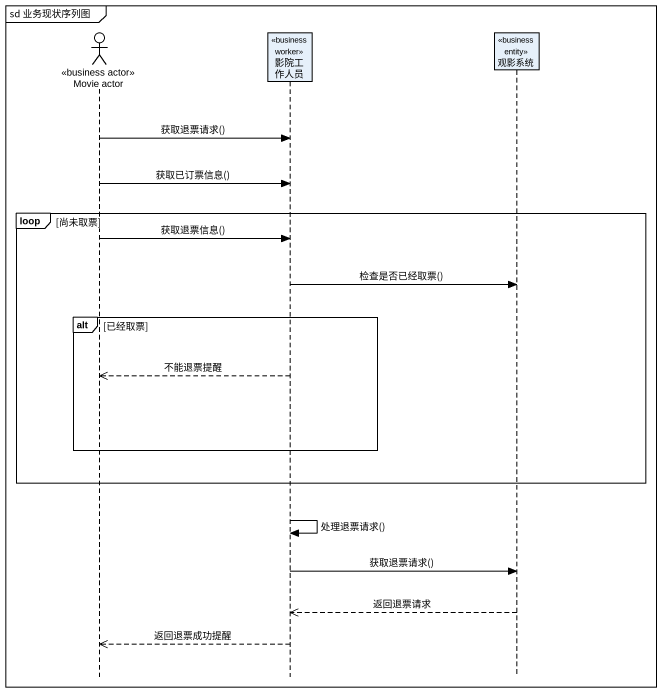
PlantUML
@startuml
mainframe sd 业务现状序列图
hide footbox
actor "Movie actor" as Movie_actor <<business actor>>
participant 影院工作人员 <<business worker>>
participant 观影系统 <<business entity>>

Movie_actor -> 影院工作人员 : 获取退票请求()
Movie_actor -> 影院工作人员 : 获取已订票信息()
loop 尚未取票
  Movie_actor -> 影院工作人员 : 获取退票信息()
  影院工作人员 -> 观影系统 : 检查是否已经取票()
  alt 已经取票
    影院工作人员 -->> Movie_actor : 不能退票提醒
  end
end
影院工作人员 -> 影院工作人员 : 处理退票请求()
影院工作人员 -> 观影系统 : 获取退票请求()
观影系统 -->> 影院工作人员 : 返回退票请求
影院工作人员 -->> Movie_actor : 返回退票成功提醒
@enduml
